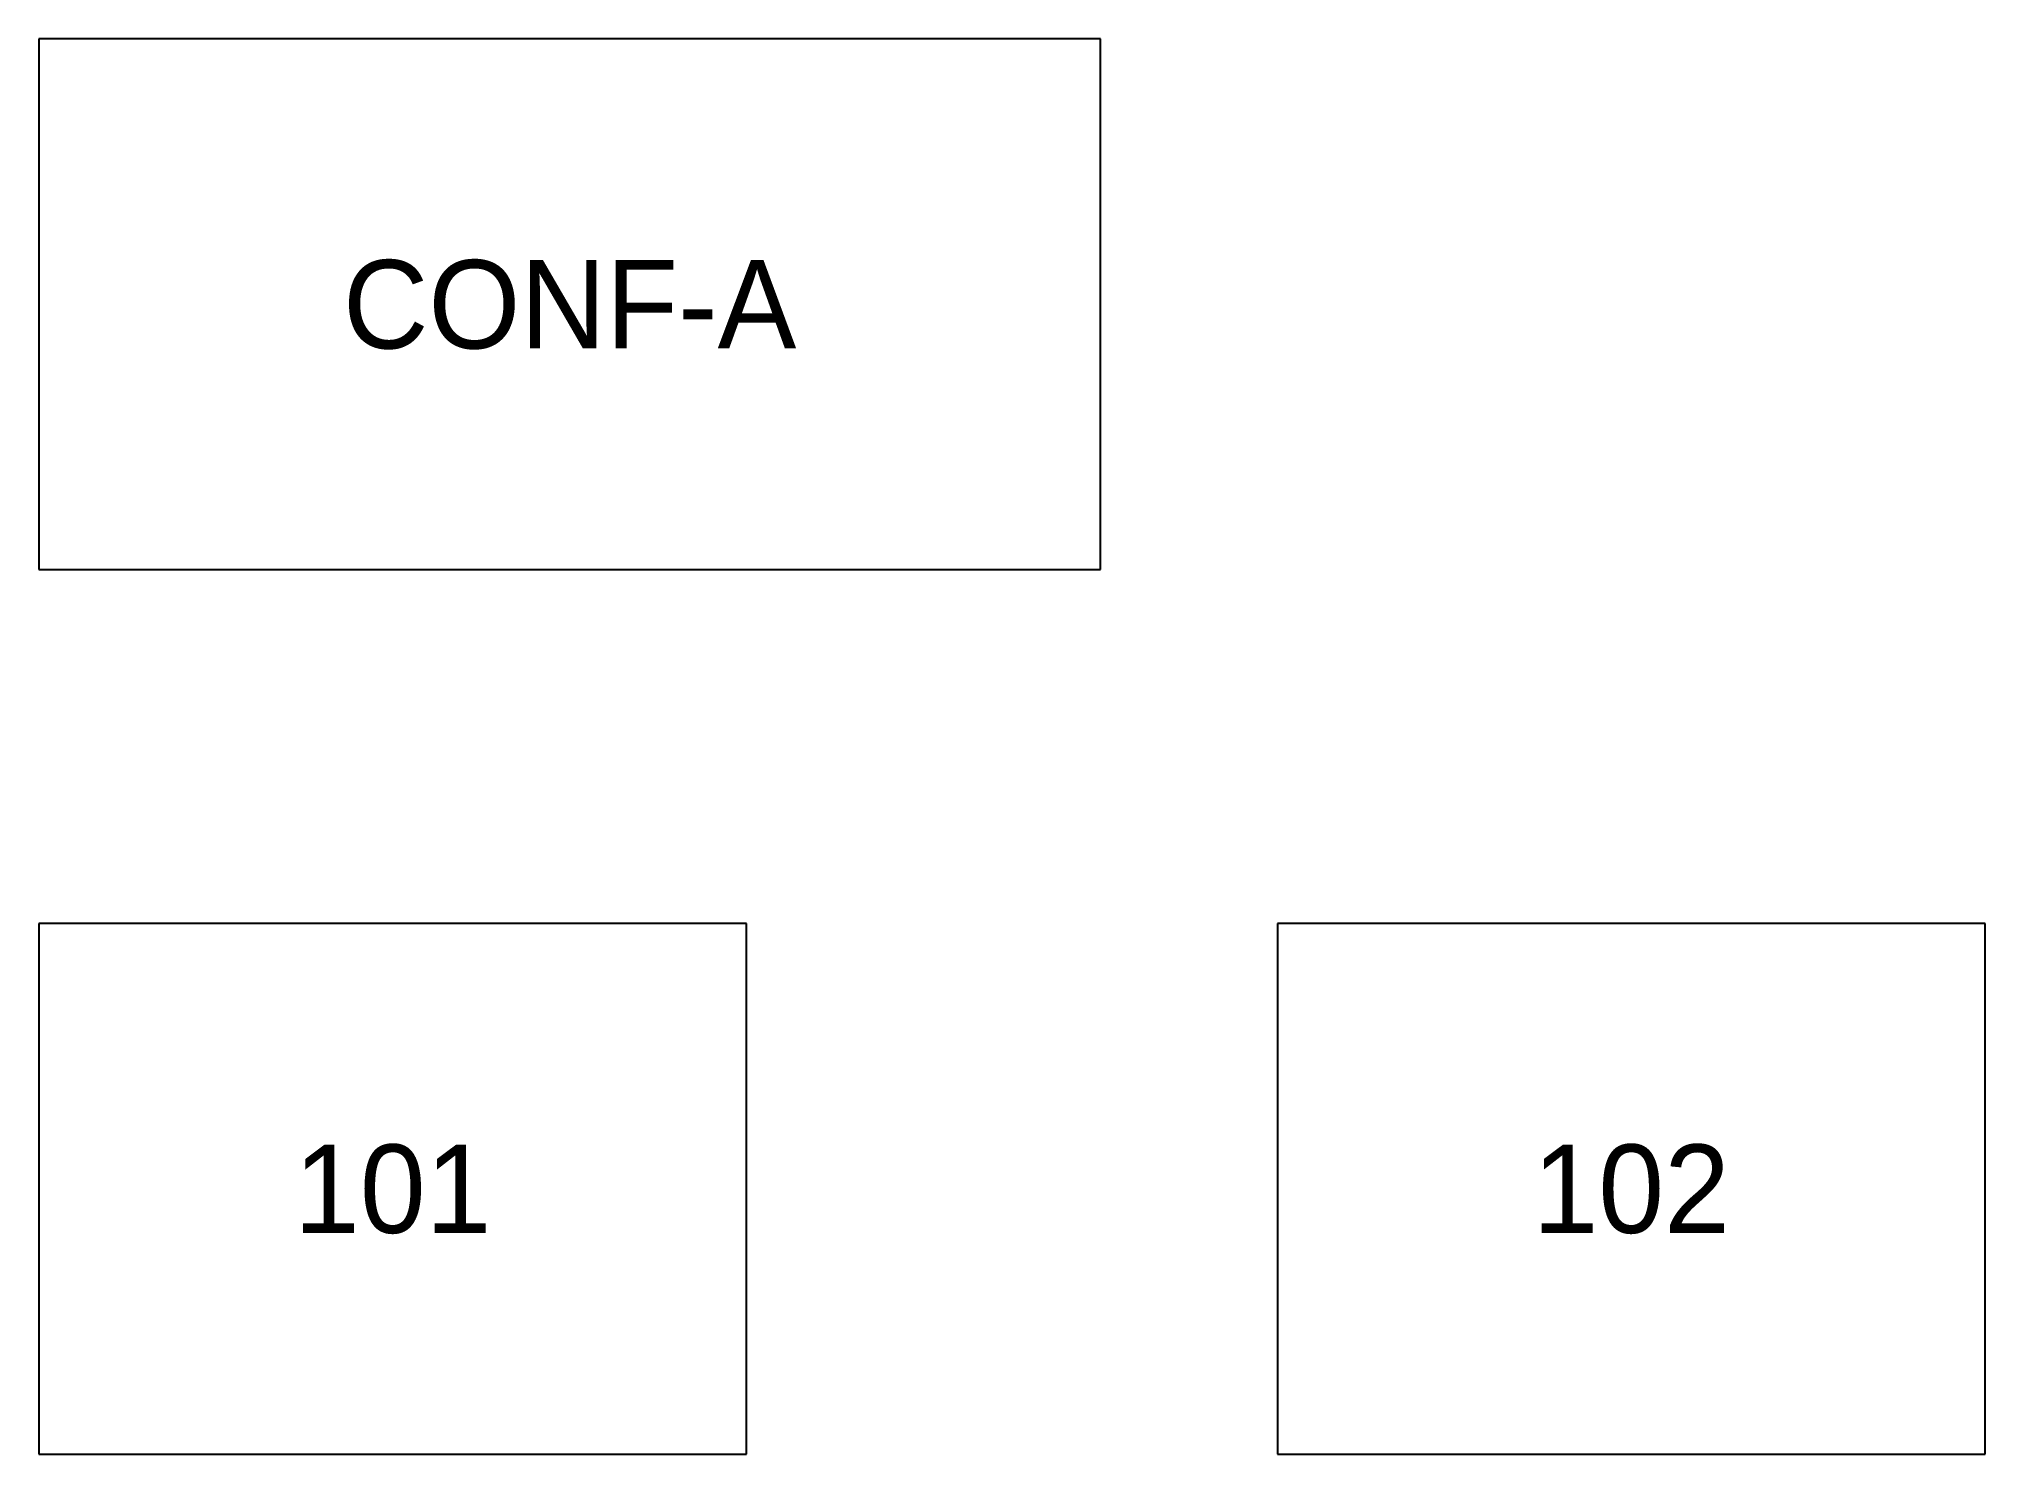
# Model space of a CAD drawing. Extents: x 5 to 16, y 2 to 10.
import ezdxf
from ezdxf.enums import TextEntityAlignment as Align

# ---------------------------------------------------------------- set-up
doc = ezdxf.new("R2010")
doc.units = 0
doc.header["$MEASUREMENT"] = 0
doc.layers.get('0').update_dxf_attribs({"lineweight": 25})
doc.layers.add('RoomLabels', color=3, linetype='Continuous', lineweight=25)

# ---------------------------------------------------------------- blocks, each defined once
blk = doc.blocks.new('RoomNumber')
at = {"color": 7}
for p, q in [((4, 3), (0, 3)), ((0, 3), (0, 0)), ((4, 0), (4, 3)), ((0, 0), (4, 0))]:
    blk.add_line(p, q, dxfattribs=at)
at = {"color": 2}
blk.add_attdef('NUMBER', text='', height=0.5, dxfattribs=at).set_placement((2, 1.5), align=Align.MIDDLE_CENTER)

msp = doc.modelspace()

# ---------------------------------------------------------------- block references
at = {"layer": 'RoomLabels'}
ref = msp.add_blockref('RoomNumber', (5, 7), dxfattribs=dict(at, xscale=1.5))
ref.add_attrib('NUMBER', 'CONF-A', dxfattribs={"color": 2, "height": 0.5}).set_placement((8, 8.5), align=Align.MIDDLE_CENTER)
ref = msp.add_blockref('RoomNumber', (5, 2), dxfattribs=at)
ref.add_attrib('NUMBER', '101', dxfattribs={"color": 2, "height": 0.5}).set_placement((7, 3.5), align=Align.MIDDLE_CENTER)
ref = msp.add_blockref('RoomNumber', (12, 2), dxfattribs=at)
ref.add_attrib('NUMBER', '102', dxfattribs={"color": 2, "height": 0.5}).set_placement((14, 3.5), align=Align.MIDDLE_CENTER)

doc.saveas('drawing.dxf')
